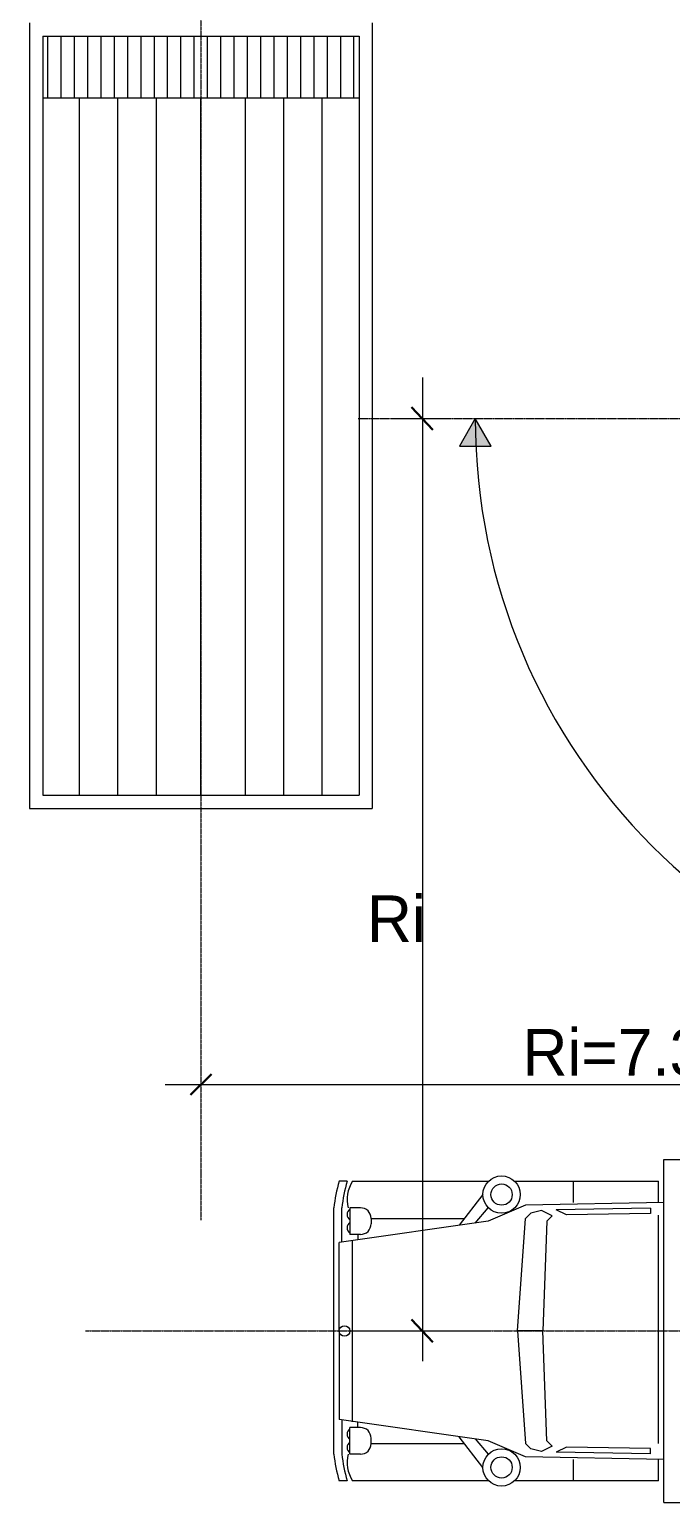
# Model space of a CAD drawing. Header units: millimetres. Extents: x -36433 to 17091, y -3786 to 28324.
# Drawn here: x -5586 to -223, y -3084 to 9233 of the extents above; entities that cross this region are included whole.
import ezdxf

# ---------------------------------------------------------------- set-up
doc = ezdxf.new("R2010")
doc.units = ezdxf.units.MM
doc.linetypes.add('HIDDEN2', pattern=[0.1875, 0.125, -0.0625])
doc.styles.get("Standard").update_dxf_attribs({"font": 'arial.ttf'})

msp = doc.modelspace()

# ---------------------------------------------------------------- hatches: boundary and pattern name
at = {"linetype": 'Continuous', "lineweight": 5}
h = msp.add_hatch(dxfattribs=at)
h.set_pattern_fill('LINE', color=256, scale=890.685135, angle=90, style=0)
h.set_pattern_definition([(90, (-72233.73, -119219.69), (-111.33564, 3e-14), [])])
h.paths.add_polyline_path([(-2829, 8661), (-2829, 9177), (-5475, 9177), (-5475, 8661)])
msp.add_hatch(color=256, dxfattribs=at).paths.add_polyline_path([(-1724, 5749), (-1857, 5979), (-1990, 5749)])

# ---------------------------------------------------------------- linework, layer by layer
at = {"color": 0, "linetype": 'Continuous', "lineweight": 5}
for p, q in [((-2929, -397), (-2995, -397)), ((-2884, -397), (-1746, -397)), ((-1528, -397), (-323, -397)), ((-1036, -576), (-1036, -397)), ((-323, -576), (-323, -397)), ((-1793, -509), (-1991, -766)), ((-1437, -598), (-1748, -731)), ((-279, -576), (-1437, -598)), ((-279, -1310), (-279, -576)), ((-279, -2725), (-279, -576)), ((-3040, -1310), (-3040, -620)), ((-3040, -2680), (-3040, -620)), ((-1748, -731), (-2995, -910)), ((-2973, -906), (-2973, -620)), ((-2906, -620), (-2906, -843)), ((-2817, -620), (-2906, -620)), ((-2728, -709), (-1949, -709)), ((-2728, -709), (-2728, -754)), ((-1857, -747), (-1748, -620)), ((-1504, -1650), (-1437, -709)), ((-1392, -665), (-1437, -709)), ((-1303, -642), (-1392, -665)), ((-1214, -687), (-1303, -642)), ((-1259, -731), (-1293, -1650)), ((-1214, -687), (-1259, -731)), ((-390, -622), (-1179, -637)), ((-1094, -680), (-1179, -637)), ((-390, -667), (-1094, -680)), ((-390, -622), (-390, -667)), ((-323, -2591), (-323, -681)), ((-2817, -843), (-2906, -843)), ((-2840, -843), (-2840, -884)), ((-2995, -1650), (-2995, -910)), ((-2884, -1650), (-2884, -892)), ((-2995, -1650), (-2995, -2391)), ((-2884, -2409), (-2884, -1650)), ((-2884, -1650), (-1748, -1650)), ((-1504, -1650), (-1437, -2591)), ((-1293, -1650), (-1504, -1650)), ((-1293, -1650), (-1504, -1650)), ((-1259, -2569), (-1293, -1650)), ((-1748, -2569), (-2995, -2391)), ((-2973, -2394), (-2973, -2680)), ((-2906, -2680), (-2906, -2457)), ((-2817, -2457), (-2906, -2457)), ((-2840, -2457), (-2840, -2416)), ((-2728, -2591), (-2728, -2546)), ((-1793, -2791), (-1991, -2534)), ((-1857, -2553), (-1748, -2680)), ((-1437, -2702), (-1748, -2569)), ((-1214, -2613), (-1259, -2569)), ((-2817, -2680), (-2906, -2680)), ((-2728, -2591), (-1949, -2591)), ((-1392, -2636), (-1437, -2591)), ((-279, -2725), (-1437, -2702)), ((-1303, -2658), (-1392, -2636)), ((-1214, -2613), (-1303, -2658)), ((-1094, -2620), (-1179, -2663)), ((-390, -2678), (-1179, -2663)), ((-390, -2633), (-1094, -2620)), ((-390, -2678), (-390, -2633)), ((-1036, -2903), (-1036, -2725)), ((-323, -2903), (-323, -2725)), ((-2929, -2903), (-2995, -2903)), ((-1746, -2903), (-2884, -2903)), ((-323, -2903), (-1528, -2903))]:
    msp.add_line(p, q, dxfattribs=at)
at = {"linetype": 'HIDDEN2', "lineweight": 5}
for points in [[(-4152, 18573), (-4152, -724)], [(-2837, 5979), (13691, 5979)], [(-5118, -1650), (9083, -1650)]]:
    msp.add_lwpolyline(points, dxfattribs=at)
at = {"linetype": 'Continuous', "lineweight": 5}
for points in [[(-5586, 9289), (-5586, 2719)], [(-2718, 9289), (-2718, 2719)], [(-5475, 9177), (-5475, 2831)], [(-5475, 9177), (-2829, 9177)], [(-2829, 9177), (-2829, 2831)], [(-5475, 8661), (-2829, 8661)], [(-5167, 2831), (-5167, 8661)], [(-4846, 2831), (-4846, 8661)], [(-4524, 2831), (-4524, 8661)], [(-4152, 2831), (-4152, 8661)], [(-3780, 2831), (-3780, 8661)], [(-3458, 2831), (-3458, 8661)], [(-3137, 2831), (-3137, 8661)], [(-2299, 6322), (-2299, -1902)], [(-2536, 5979), (-2088, 5979)], [(-5586, 2719), (-2718, 2719)], [(-5475, 2831), (-2829, 2831)], [(-4451, 411), (11510, 411)], [(-279, -216), (6291, -216)], [(-279, -3084), (-279, -216)], [(-2536, -1650), (-2088, -1650)], [(-279, -3084), (6291, -3084)]]:
    msp.add_lwpolyline(points, dxfattribs=at)
at = {"linetype": 'Continuous', "lineweight": 30}
for points in [[(-2211, 5886), (-2390, 6075)], [(-4240, 326), (-4064, 497)], [(-2211, -1744), (-2390, -1554)]]:
    msp.add_lwpolyline(points, dxfattribs=at)
at = {"linetype": 'Continuous', "lineweight": 5}
msp.add_lwpolyline([(-1857, 5979), (-1990, 5749), (-1724, 5749)], close=True, dxfattribs=at)
at = {"color": 0, "linetype": 'Continuous', "lineweight": 5}
for centre, radius in [((-1637, -509), 156), ((-1637, -509), 89.1), ((-2951, -1650), 44.5), ((-1637, -2791), 156), ((-1637, -2791), 89.1)]:
    msp.add_circle(centre, radius, dxfattribs=at)
at = {"linetype": 'Continuous', "lineweight": 5}
msp.add_arc((3198, 5979), 5055, 180, 0, dxfattribs=at)
at = {"color": 0, "linetype": 'Continuous', "lineweight": 5}
for centre, radius, start, end in [((-1626, -787), 1424, 164.1161, 173.264), ((-1559, -787), 1424, 164.1161, 173.264), ((-2634, -553), 295, 148.1092, 193.0861), ((-2873, -676), 55.7, 126.8699, 233.1301), ((-2817, -709), 89.1, 0, 90), ((-2873, -787), 55.7, 126.8699, 233.1301), ((-2817, -754), 89.1, 270, 0), ((-2817, -2546), 89.1, 0, 90), ((-2873, -2513), 55.7, 126.8699, 233.1301), ((-2873, -2624), 55.7, 126.8699, 233.1301), ((-1626, -2513), 1424, 186.736, 195.8839), ((-1559, -2513), 1424, 186.736, 195.8839), ((-2634, -2747), 295, 166.9139, 211.8908), ((-2817, -2591), 89.1, 270, 0)]:
    msp.add_arc(centre, radius, start, end, dxfattribs=at)

# ---------------------------------------------------------------- texts
at = {"linetype": 'Continuous', "lineweight": 5, "char_height": 389.67, "width": 3251.01, "attachment_point": 1}
for s, insert in [('{\\fYUZapfHumanR|b0|i0|c0|p2;Ri}', (-2763, 1992)), ('{\\fYUZapfHumanR|b0|i0|c0|p2;Ri=7.35m}', (-1462, 876))]:
    msp.add_mtext(s, dxfattribs=dict(at, insert=insert))

doc.saveas('drawing.dxf')
